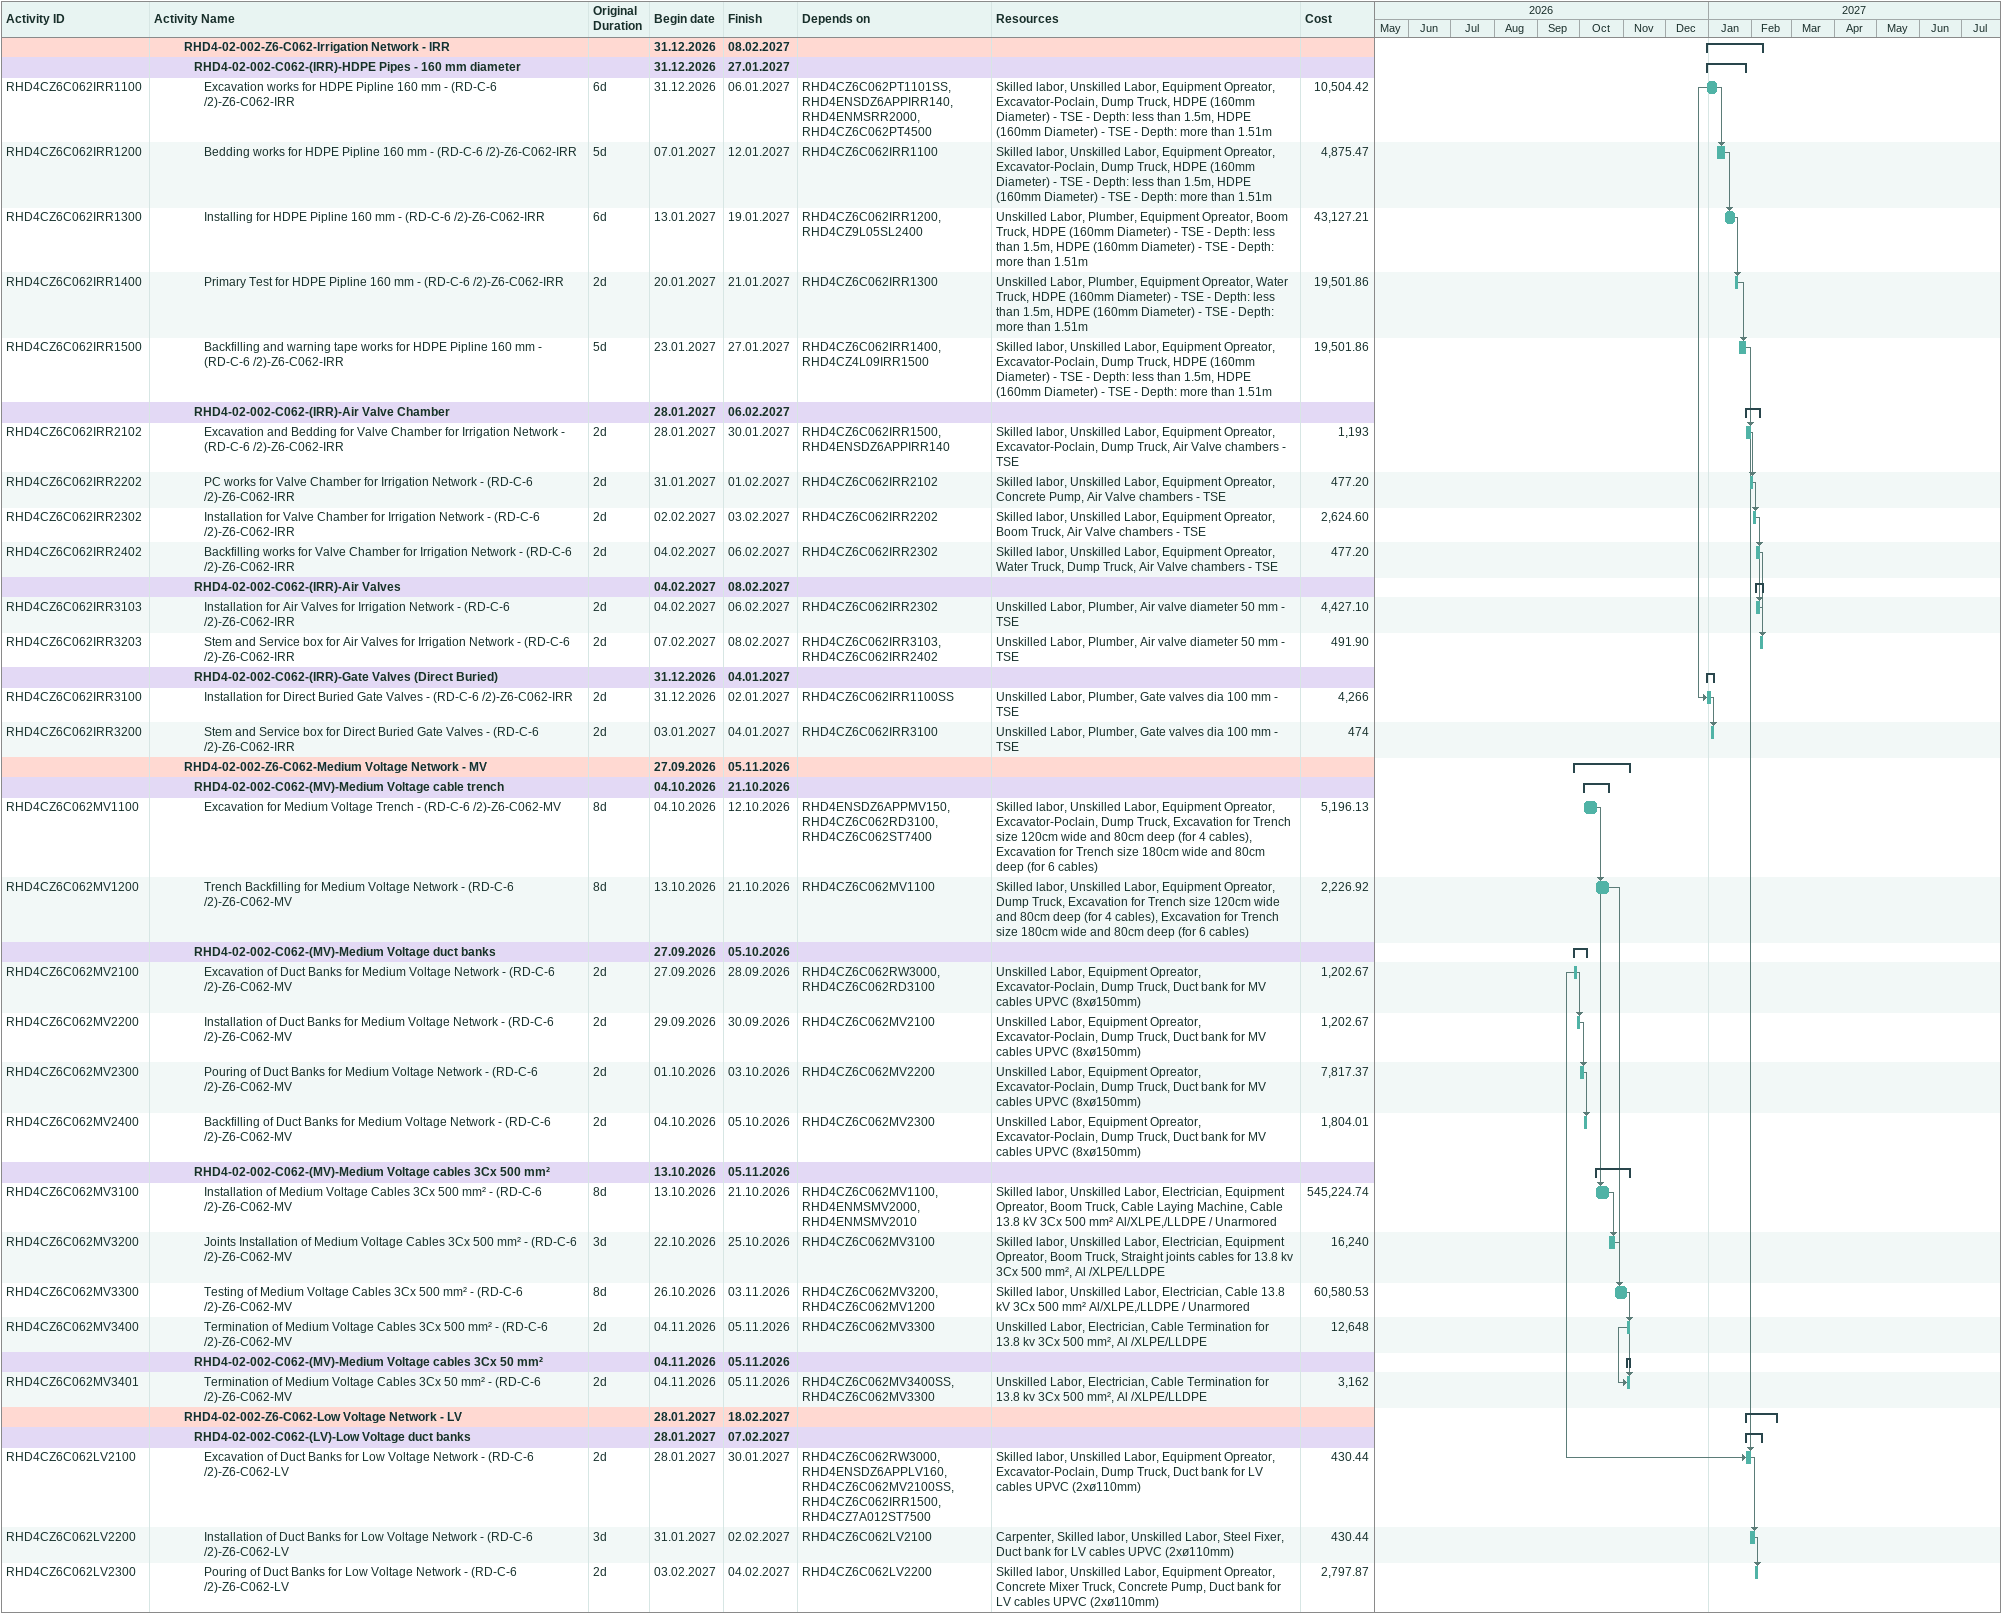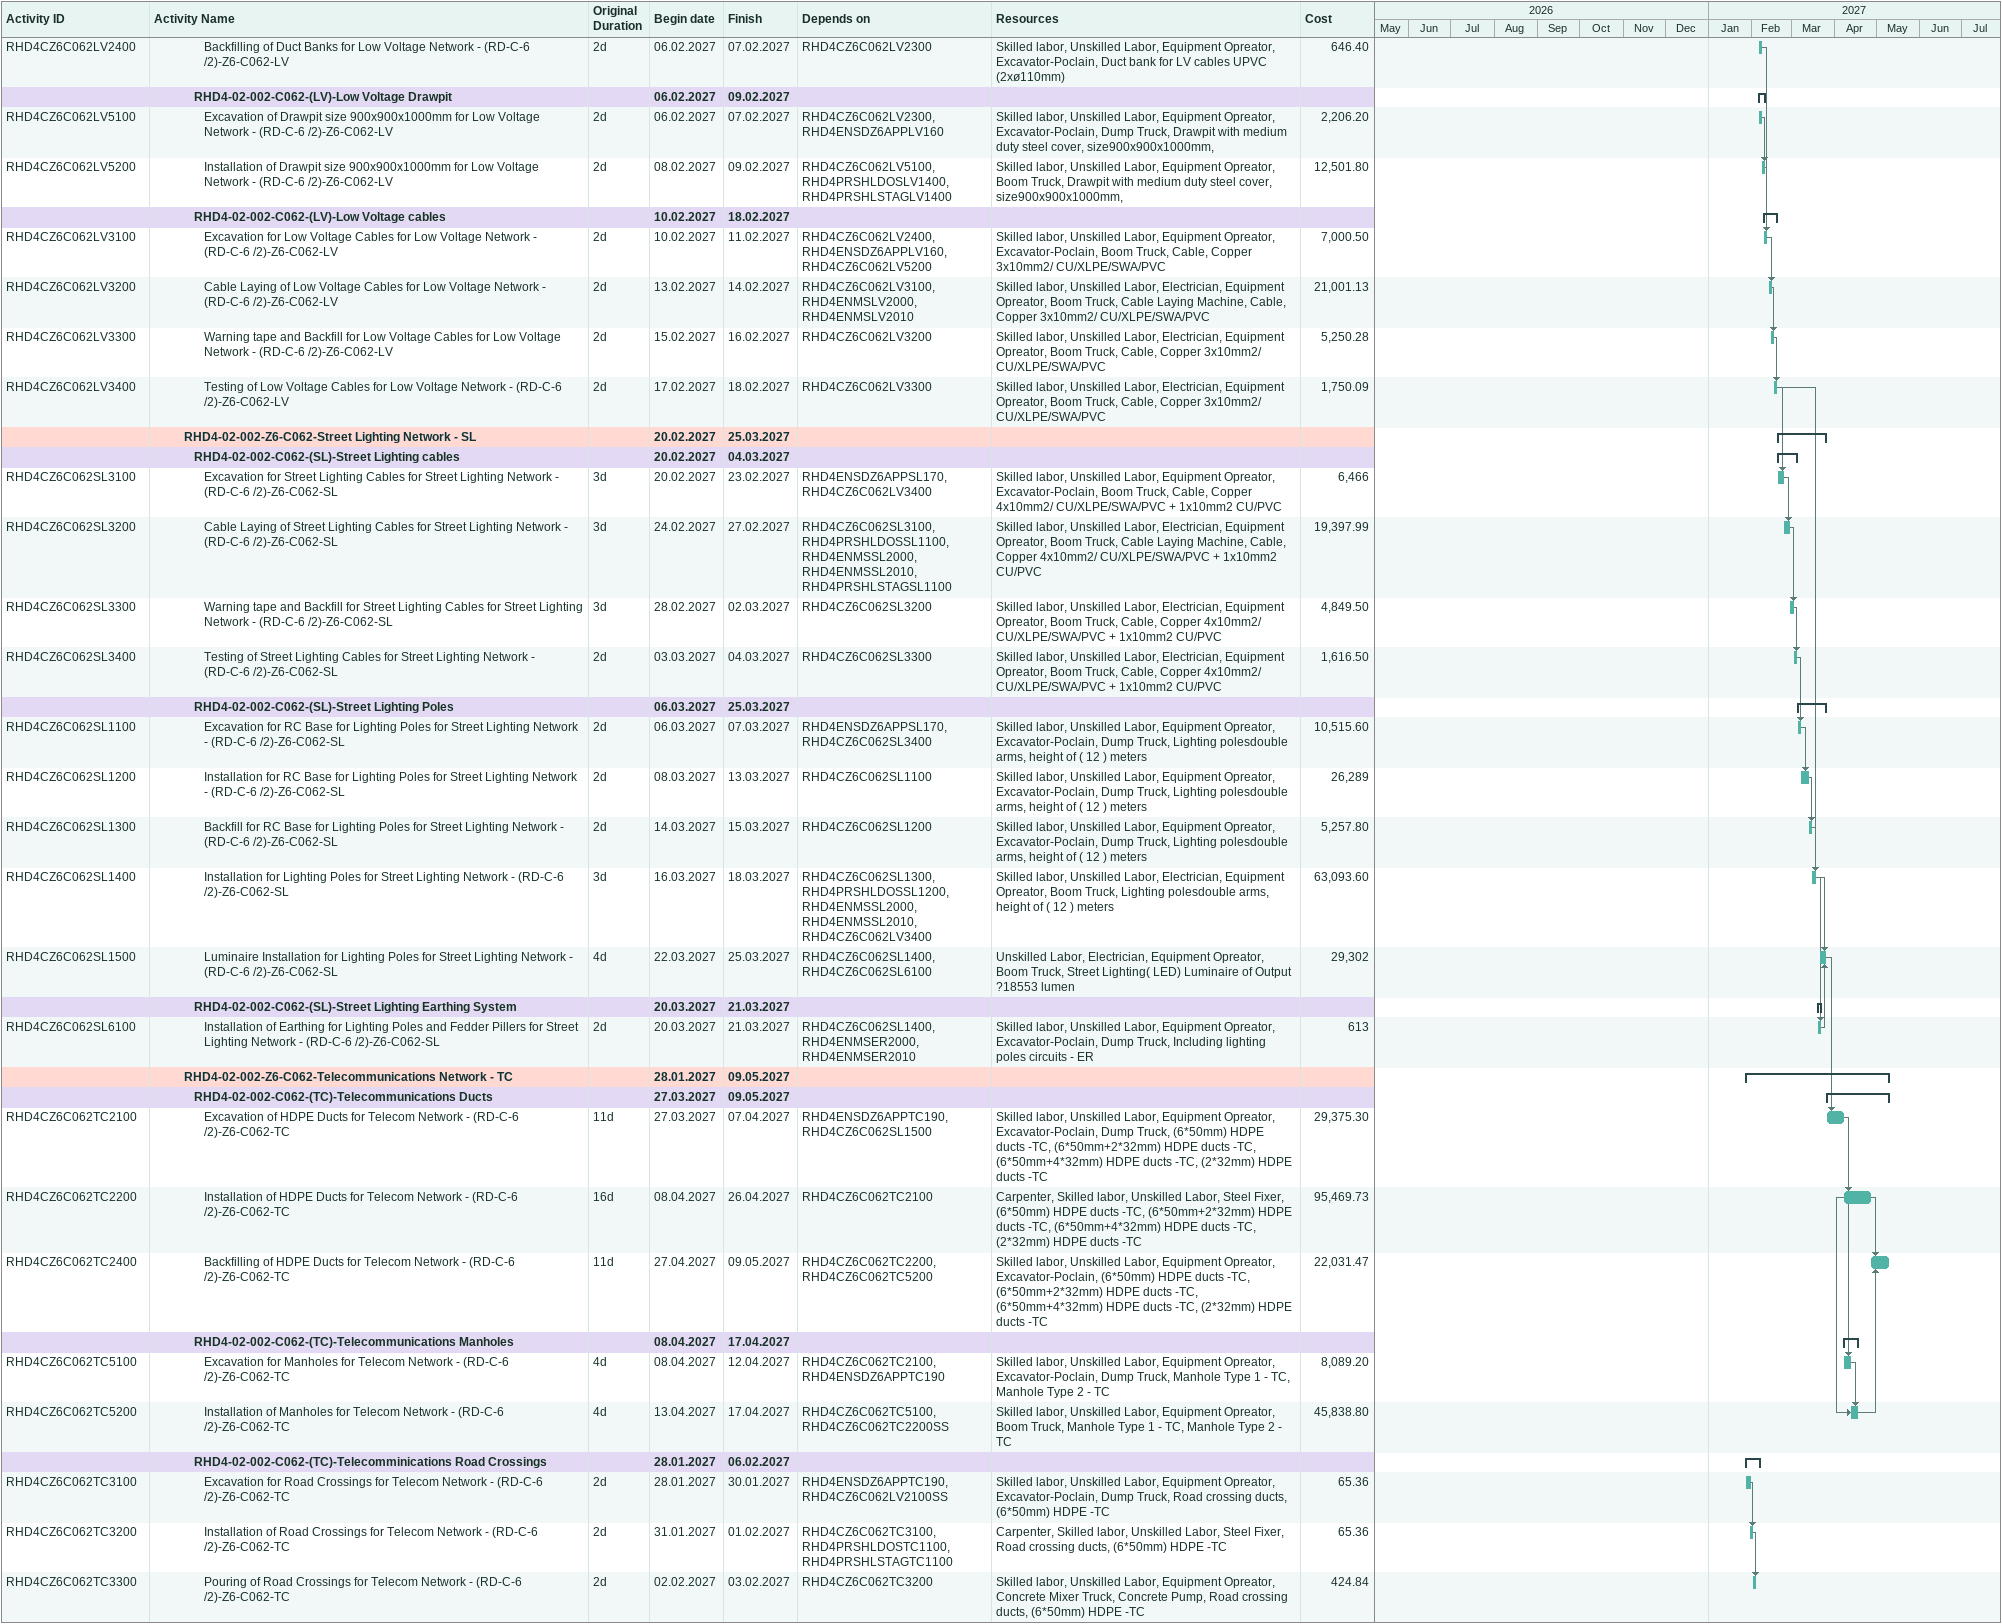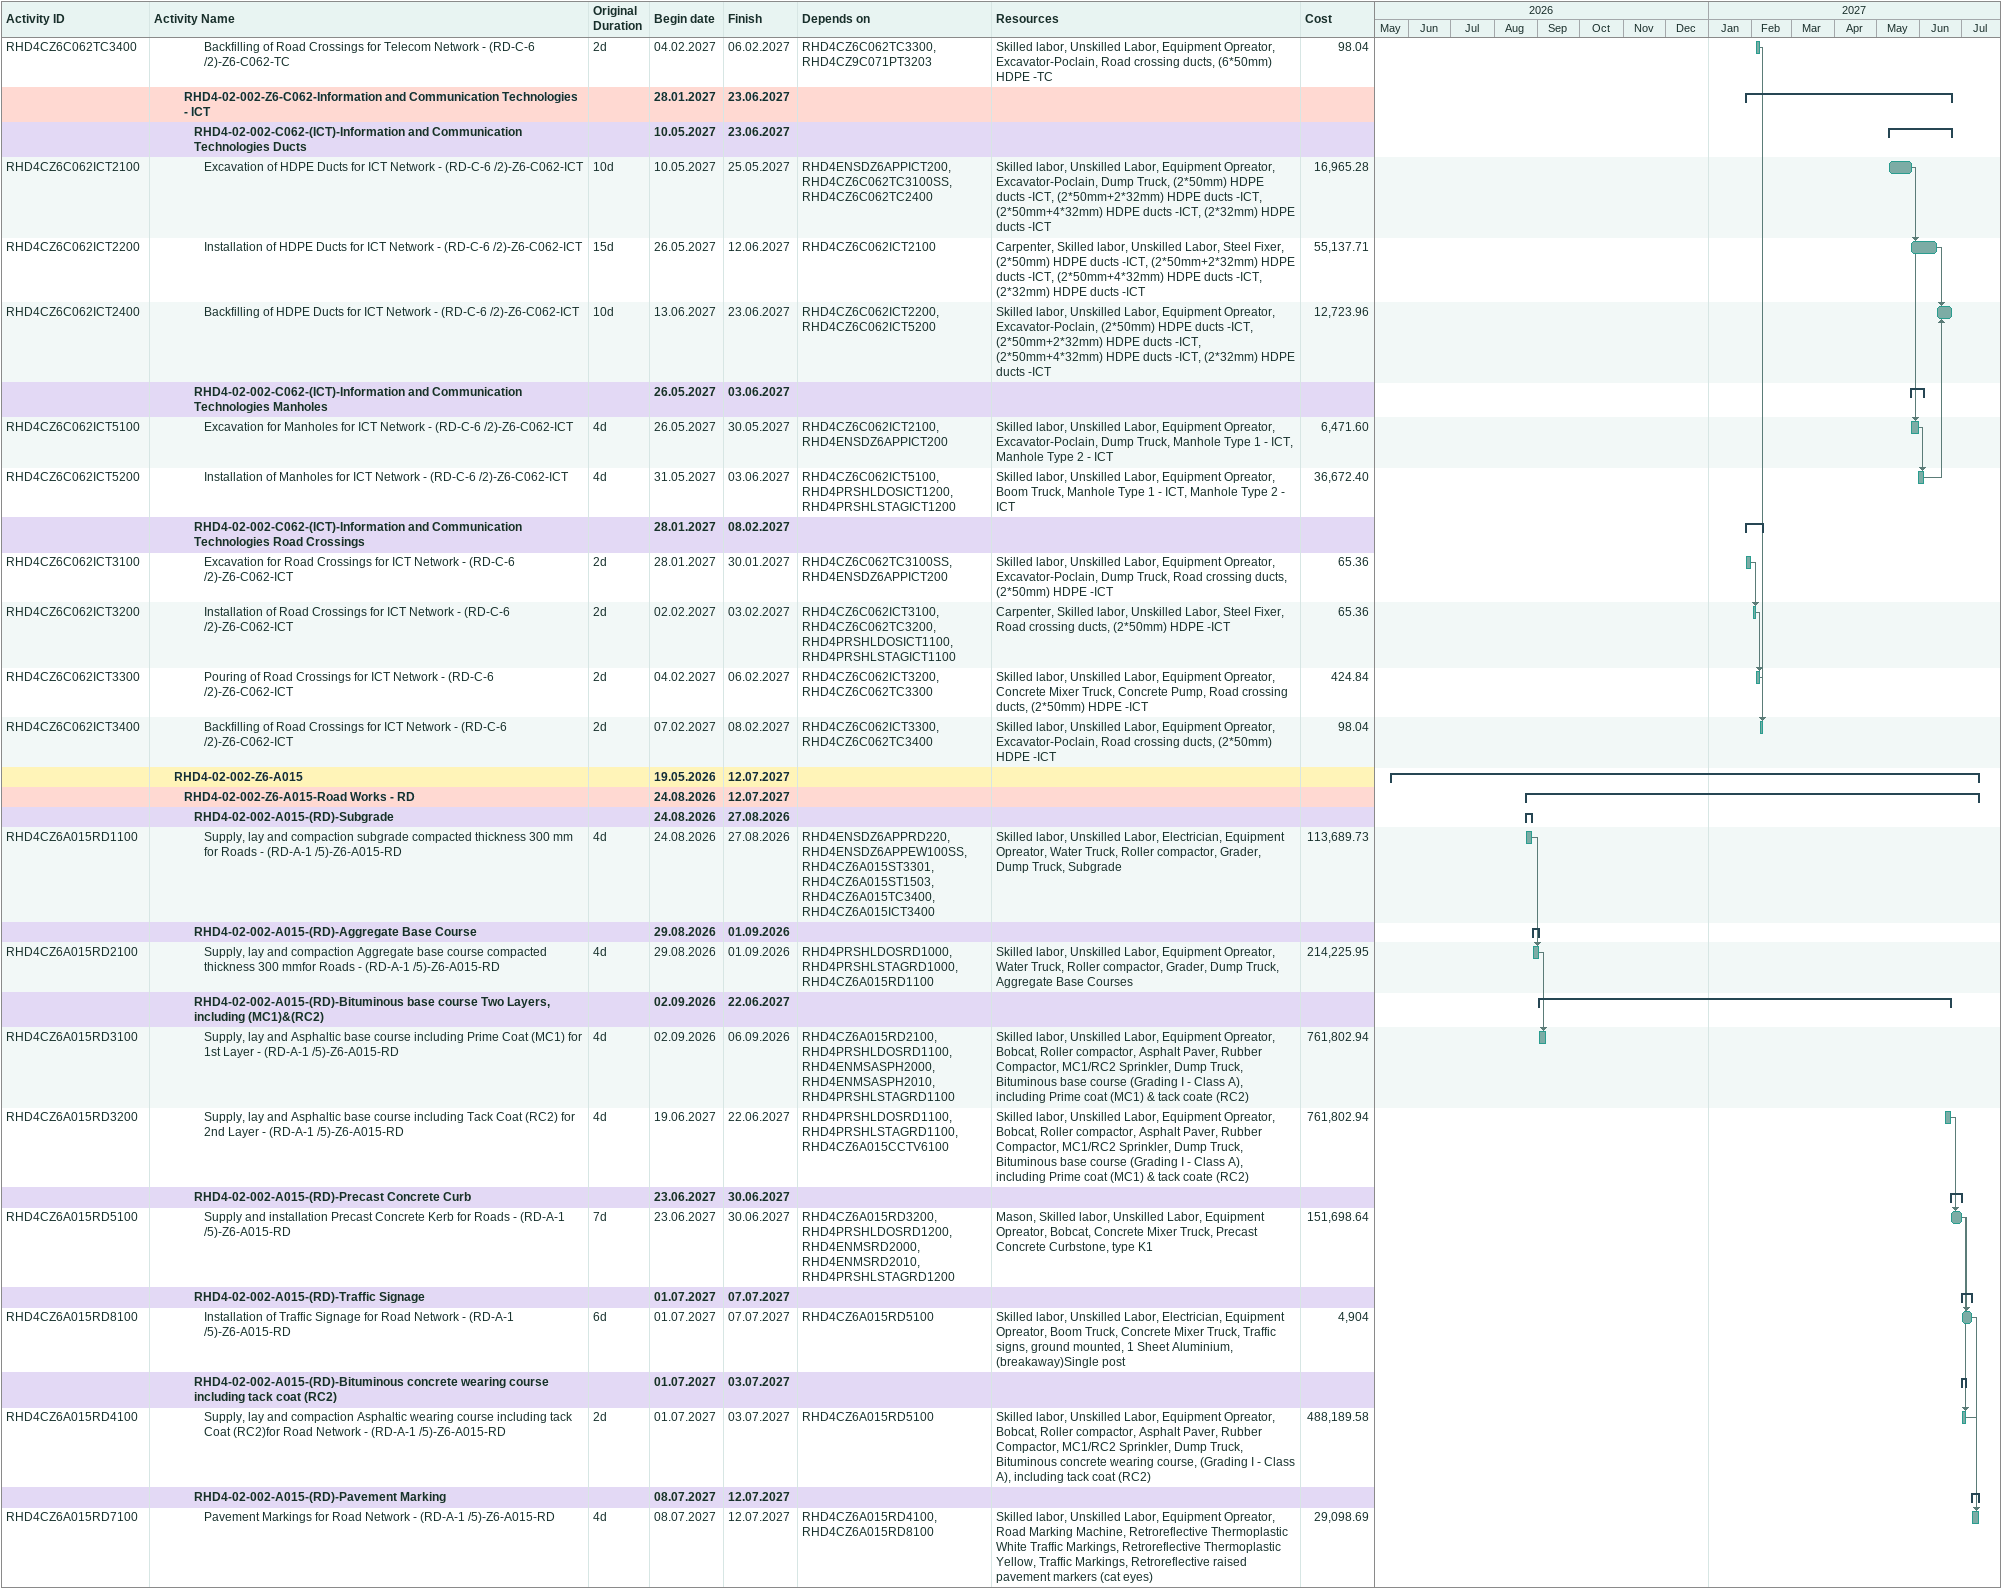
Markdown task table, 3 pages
| ID | Level | Task | Original duration | Start | Finish | Predecessors | Resources | Cost |
|---|---|---|---|---|---|---|---|---|
|  | 4 | **RHD4-02-002-Z6-C062-Irrigation Network - IRR** |  | 2026-12-31 | 2027-02-08 |  |  |  |
|  | 5 | **RHD4-02-002-C062-(IRR)-HDPE Pipes - 160 mm diameter** |  | 2026-12-31 | 2027-01-27 |  |  |  |
| RHD4CZ6C062IRR1100 | 6 | Excavation works for HDPE Pipline 160 mm - (RD-C-6 /2)-Z6-C062-IRR | 6d | 2026-12-31 | 2027-01-06 | RHD4CZ6C062PT1101SS, RHD4ENSDZ6APPIRR140, RHD4ENMSRR2000, RHD4CZ6C062PT4500 | Skilled labor, Unskilled Labor, Equipment Opreator, Excavator-Poclain, Dump Truck, HDPE (160mm Diameter) - TSE - Depth: less than 1.5m, HDPE (160mm Diameter) - TSE - Depth: more than 1.51m | 10504.42 |
| RHD4CZ6C062IRR1200 | 6 | Bedding works for HDPE Pipline 160 mm - (RD-C-6 /2)-Z6-C062-IRR | 5d | 2027-01-07 | 2027-01-12 | RHD4CZ6C062IRR1100 | Skilled labor, Unskilled Labor, Equipment Opreator, Excavator-Poclain, Dump Truck, HDPE (160mm Diameter) - TSE - Depth: less than 1.5m, HDPE (160mm Diameter) - TSE - Depth: more than 1.51m | 4875.47 |
| RHD4CZ6C062IRR1300 | 6 | Installing for HDPE Pipline 160 mm - (RD-C-6 /2)-Z6-C062-IRR | 6d | 2027-01-13 | 2027-01-19 | RHD4CZ6C062IRR1200, RHD4CZ9L05SL2400 | Unskilled Labor, Plumber, Equipment Opreator, Boom Truck, HDPE (160mm Diameter) - TSE - Depth: less than 1.5m, HDPE (160mm Diameter) - TSE - Depth: more than 1.51m | 43127.21 |
| RHD4CZ6C062IRR1400 | 6 | Primary Test for HDPE Pipline 160 mm - (RD-C-6 /2)-Z6-C062-IRR | 2d | 2027-01-20 | 2027-01-21 | RHD4CZ6C062IRR1300 | Unskilled Labor, Plumber, Equipment Opreator, Water Truck, HDPE (160mm Diameter) - TSE - Depth: less than 1.5m, HDPE (160mm Diameter) - TSE - Depth: more than 1.51m | 19501.86 |
| RHD4CZ6C062IRR1500 | 6 | Backfilling and warning tape works for HDPE Pipline 160 mm - (RD-C-6 /2)-Z6-C062-IRR | 5d | 2027-01-23 | 2027-01-27 | RHD4CZ6C062IRR1400, RHD4CZ4L09IRR1500 | Skilled labor, Unskilled Labor, Equipment Opreator, Excavator-Poclain, Dump Truck, HDPE (160mm Diameter) - TSE - Depth: less than 1.5m, HDPE (160mm Diameter) - TSE - Depth: more than 1.51m | 19501.86 |
|  | 5 | **RHD4-02-002-C062-(IRR)-Air Valve Chamber** |  | 2027-01-28 | 2027-02-06 |  |  |  |
| RHD4CZ6C062IRR2102 | 6 | Excavation and Bedding for Valve Chamber for Irrigation Network - (RD-C-6 /2)-Z6-C062-IRR | 2d | 2027-01-28 | 2027-01-30 | RHD4CZ6C062IRR1500, RHD4ENSDZ6APPIRR140 | Skilled labor, Unskilled Labor, Equipment Opreator, Excavator-Poclain, Dump Truck, Air Valve chambers - TSE | 1193 |
| RHD4CZ6C062IRR2202 | 6 | PC works for Valve Chamber for Irrigation Network - (RD-C-6 /2)-Z6-C062-IRR | 2d | 2027-01-31 | 2027-02-01 | RHD4CZ6C062IRR2102 | Skilled labor, Unskilled Labor, Equipment Opreator, Concrete Pump, Air Valve chambers - TSE | 477.20 |
| RHD4CZ6C062IRR2302 | 6 | Installation for Valve Chamber for Irrigation Network - (RD-C-6 /2)-Z6-C062-IRR | 2d | 2027-02-02 | 2027-02-03 | RHD4CZ6C062IRR2202 | Skilled labor, Unskilled Labor, Equipment Opreator, Boom Truck, Air Valve chambers - TSE | 2624.60 |
| RHD4CZ6C062IRR2402 | 6 | Backfilling works for Valve Chamber for Irrigation Network - (RD-C-6 /2)-Z6-C062-IRR | 2d | 2027-02-04 | 2027-02-06 | RHD4CZ6C062IRR2302 | Skilled labor, Unskilled Labor, Equipment Opreator, Water Truck, Dump Truck, Air Valve chambers - TSE | 477.20 |
|  | 5 | **RHD4-02-002-C062-(IRR)-Air Valves** |  | 2027-02-04 | 2027-02-08 |  |  |  |
| RHD4CZ6C062IRR3103 | 6 | Installation for Air Valves for Irrigation Network - (RD-C-6 /2)-Z6-C062-IRR | 2d | 2027-02-04 | 2027-02-06 | RHD4CZ6C062IRR2302 | Unskilled Labor, Plumber, Air valve diameter 50 mm - TSE | 4427.10 |
| RHD4CZ6C062IRR3203 | 6 | Stem and Service box for Air Valves for Irrigation Network - (RD-C-6 /2)-Z6-C062-IRR | 2d | 2027-02-07 | 2027-02-08 | RHD4CZ6C062IRR3103, RHD4CZ6C062IRR2402 | Unskilled Labor, Plumber, Air valve diameter 50 mm - TSE | 491.90 |
|  | 5 | **RHD4-02-002-C062-(IRR)-Gate Valves (Direct Buried)** |  | 2026-12-31 | 2027-01-04 |  |  |  |
| RHD4CZ6C062IRR3100 | 6 | Installation for Direct Buried Gate Valves - (RD-C-6 /2)-Z6-C062-IRR | 2d | 2026-12-31 | 2027-01-02 | RHD4CZ6C062IRR1100SS | Unskilled Labor, Plumber, Gate valves dia 100 mm - TSE | 4266 |
| RHD4CZ6C062IRR3200 | 6 | Stem and Service box for Direct Buried Gate Valves - (RD-C-6 /2)-Z6-C062-IRR | 2d | 2027-01-03 | 2027-01-04 | RHD4CZ6C062IRR3100 | Unskilled Labor, Plumber, Gate valves dia 100 mm - TSE | 474 |
|  | 4 | **RHD4-02-002-Z6-C062-Medium Voltage Network - MV** |  | 2026-09-27 | 2026-11-05 |  |  |  |
|  | 5 | **RHD4-02-002-C062-(MV)-Medium Voltage cable trench** |  | 2026-10-04 | 2026-10-21 |  |  |  |
| RHD4CZ6C062MV1100 | 6 | Excavation for Medium Voltage Trench - (RD-C-6 /2)-Z6-C062-MV | 8d | 2026-10-04 | 2026-10-12 | RHD4ENSDZ6APPMV150, RHD4CZ6C062RD3100, RHD4CZ6C062ST7400 | Skilled labor, Unskilled Labor, Equipment Opreator, Excavator-Poclain, Dump Truck, Excavation for Trench size 120cm wide and 80cm deep (for 4 cables), Excavation for Trench size 180cm wide and 80cm deep (for 6 cables) | 5196.13 |
| RHD4CZ6C062MV1200 | 6 | Trench Backfilling for Medium Voltage Network - (RD-C-6 /2)-Z6-C062-MV | 8d | 2026-10-13 | 2026-10-21 | RHD4CZ6C062MV1100 | Skilled labor, Unskilled Labor, Equipment Opreator, Dump Truck, Excavation for Trench size 120cm wide and 80cm deep (for 4 cables), Excavation for Trench size 180cm wide and 80cm deep (for 6 cables) | 2226.92 |
|  | 5 | **RHD4-02-002-C062-(MV)-Medium Voltage duct banks** |  | 2026-09-27 | 2026-10-05 |  |  |  |
| RHD4CZ6C062MV2100 | 6 | Excavation of Duct Banks for Medium Voltage Network - (RD-C-6 /2)-Z6-C062-MV | 2d | 2026-09-27 | 2026-09-28 | RHD4CZ6C062RW3000, RHD4CZ6C062RD3100 | Unskilled Labor, Equipment Opreator, Excavator-Poclain, Dump Truck, Duct bank for MV cables UPVC (8xø150mm) | 1202.67 |
| RHD4CZ6C062MV2200 | 6 | Installation of Duct Banks for Medium Voltage Network - (RD-C-6 /2)-Z6-C062-MV | 2d | 2026-09-29 | 2026-09-30 | RHD4CZ6C062MV2100 | Unskilled Labor, Equipment Opreator, Excavator-Poclain, Dump Truck, Duct bank for MV cables UPVC (8xø150mm) | 1202.67 |
| RHD4CZ6C062MV2300 | 6 | Pouring of Duct Banks for Medium Voltage Network - (RD-C-6 /2)-Z6-C062-MV | 2d | 2026-10-01 | 2026-10-03 | RHD4CZ6C062MV2200 | Unskilled Labor, Equipment Opreator, Excavator-Poclain, Dump Truck, Duct bank for MV cables UPVC (8xø150mm) | 7817.37 |
| RHD4CZ6C062MV2400 | 6 | Backfilling of Duct Banks for Medium Voltage Network - (RD-C-6 /2)-Z6-C062-MV | 2d | 2026-10-04 | 2026-10-05 | RHD4CZ6C062MV2300 | Unskilled Labor, Equipment Opreator, Excavator-Poclain, Dump Truck, Duct bank for MV cables UPVC (8xø150mm) | 1804.01 |
|  | 5 | **RHD4-02-002-C062-(MV)-Medium Voltage cables 3Cx 500 mm²** |  | 2026-10-13 | 2026-11-05 |  |  |  |
| RHD4CZ6C062MV3100 | 6 | Installation of Medium Voltage Cables 3Cx 500 mm² - (RD-C-6 /2)-Z6-C062-MV | 8d | 2026-10-13 | 2026-10-21 | RHD4CZ6C062MV1100, RHD4ENMSMV2000, RHD4ENMSMV2010 | Skilled labor, Unskilled Labor, Electrician, Equipment Opreator, Boom Truck, Cable Laying Machine, Cable 13.8 kV 3Cx 500 mm² Al/XLPE,/LLDPE / Unarmored | 545224.74 |
| RHD4CZ6C062MV3200 | 6 | Joints Installation of Medium Voltage Cables 3Cx 500 mm² - (RD-C-6 /2)-Z6-C062-MV | 3d | 2026-10-22 | 2026-10-25 | RHD4CZ6C062MV3100 | Skilled labor, Unskilled Labor, Electrician, Equipment Opreator, Boom Truck, Straight joints cables for 13.8 kv 3Cx 500 mm², Al /XLPE/LLDPE | 16240 |
| RHD4CZ6C062MV3300 | 6 | Testing of Medium Voltage Cables 3Cx 500 mm² - (RD-C-6 /2)-Z6-C062-MV | 8d | 2026-10-26 | 2026-11-03 | RHD4CZ6C062MV3200, RHD4CZ6C062MV1200 | Skilled labor, Unskilled Labor, Electrician, Cable 13.8 kV 3Cx 500 mm² Al/XLPE,/LLDPE / Unarmored | 60580.53 |
| RHD4CZ6C062MV3400 | 6 | Termination of Medium Voltage Cables 3Cx 500 mm² - (RD-C-6 /2)-Z6-C062-MV | 2d | 2026-11-04 | 2026-11-05 | RHD4CZ6C062MV3300 | Unskilled Labor, Electrician, Cable Termination for 13.8 kv 3Cx 500 mm², Al /XLPE/LLDPE | 12648 |
|  | 5 | **RHD4-02-002-C062-(MV)-Medium Voltage cables 3Cx 50 mm²** |  | 2026-11-04 | 2026-11-05 |  |  |  |
| RHD4CZ6C062MV3401 | 6 | Termination of Medium Voltage Cables 3Cx 50 mm² - (RD-C-6 /2)-Z6-C062-MV | 2d | 2026-11-04 | 2026-11-05 | RHD4CZ6C062MV3400SS, RHD4CZ6C062MV3300 | Unskilled Labor, Electrician, Cable Termination for 13.8 kv 3Cx 500 mm², Al /XLPE/LLDPE | 3162 |
|  | 4 | **RHD4-02-002-Z6-C062-Low Voltage Network - LV** |  | 2027-01-28 | 2027-02-18 |  |  |  |
|  | 5 | **RHD4-02-002-C062-(LV)-Low Voltage duct banks** |  | 2027-01-28 | 2027-02-07 |  |  |  |
| RHD4CZ6C062LV2100 | 6 | Excavation of Duct Banks for Low Voltage Network - (RD-C-6 /2)-Z6-C062-LV | 2d | 2027-01-28 | 2027-01-30 | RHD4CZ6C062RW3000, RHD4ENSDZ6APPLV160, RHD4CZ6C062MV2100SS, RHD4CZ6C062IRR1500, RHD4CZ7A012ST7500 | Skilled labor, Unskilled Labor, Equipment Opreator, Excavator-Poclain, Dump Truck, Duct bank for LV cables UPVC (2xø110mm) | 430.44 |
| RHD4CZ6C062LV2200 | 6 | Installation of Duct Banks for Low Voltage Network - (RD-C-6 /2)-Z6-C062-LV | 3d | 2027-01-31 | 2027-02-02 | RHD4CZ6C062LV2100 | Carpenter, Skilled labor, Unskilled Labor, Steel Fixer, Duct bank for LV cables UPVC (2xø110mm) | 430.44 |
| RHD4CZ6C062LV2300 | 6 | Pouring of Duct Banks for Low Voltage Network - (RD-C-6 /2)-Z6-C062-LV | 2d | 2027-02-03 | 2027-02-04 | RHD4CZ6C062LV2200 | Skilled labor, Unskilled Labor, Equipment Opreator, Concrete Mixer Truck, Concrete Pump, Duct bank for LV cables UPVC (2xø110mm) | 2797.87 |
| RHD4CZ6C062LV2400 | 6 | Backfilling of Duct Banks for Low Voltage Network - (RD-C-6 /2)-Z6-C062-LV | 2d | 2027-02-06 | 2027-02-07 | RHD4CZ6C062LV2300 | Skilled labor, Unskilled Labor, Equipment Opreator, Excavator-Poclain, Duct bank for LV cables UPVC (2xø110mm) | 646.40 |
|  | 5 | **RHD4-02-002-C062-(LV)-Low Voltage Drawpit** |  | 2027-02-06 | 2027-02-09 |  |  |  |
| RHD4CZ6C062LV5100 | 6 | Excavation of Drawpit size 900x900x1000mm for Low Voltage Network - (RD-C-6 /2)-Z6-C062-LV | 2d | 2027-02-06 | 2027-02-07 | RHD4CZ6C062LV2300, RHD4ENSDZ6APPLV160 | Skilled labor, Unskilled Labor, Equipment Opreator, Excavator-Poclain, Dump Truck, Drawpit with medium duty steel cover, size900x900x1000mm, | 2206.20 |
| RHD4CZ6C062LV5200 | 6 | Installation of Drawpit size 900x900x1000mm for Low Voltage Network - (RD-C-6 /2)-Z6-C062-LV | 2d | 2027-02-08 | 2027-02-09 | RHD4CZ6C062LV5100, RHD4PRSHLDOSLV1400, RHD4PRSHLSTAGLV1400 | Skilled labor, Unskilled Labor, Equipment Opreator, Boom Truck, Drawpit with medium duty steel cover, size900x900x1000mm, | 12501.80 |
|  | 5 | **RHD4-02-002-C062-(LV)-Low Voltage cables** |  | 2027-02-10 | 2027-02-18 |  |  |  |
| RHD4CZ6C062LV3100 | 6 | Excavation for Low Voltage Cables for Low Voltage Network - (RD-C-6 /2)-Z6-C062-LV | 2d | 2027-02-10 | 2027-02-11 | RHD4CZ6C062LV2400, RHD4ENSDZ6APPLV160, RHD4CZ6C062LV5200 | Skilled labor, Unskilled Labor, Equipment Opreator, Excavator-Poclain, Boom Truck, Cable, Copper 3x10mm2/ CU/XLPE/SWA/PVC | 7000.50 |
| RHD4CZ6C062LV3200 | 6 | Cable Laying of Low Voltage Cables for Low Voltage Network - (RD-C-6 /2)-Z6-C062-LV | 2d | 2027-02-13 | 2027-02-14 | RHD4CZ6C062LV3100, RHD4ENMSLV2000, RHD4ENMSLV2010 | Skilled labor, Unskilled Labor, Electrician, Equipment Opreator, Boom Truck, Cable Laying Machine, Cable, Copper 3x10mm2/ CU/XLPE/SWA/PVC | 21001.13 |
| RHD4CZ6C062LV3300 | 6 | Warning tape and Backfill for Low Voltage Cables for Low Voltage Network - (RD-C-6 /2)-Z6-C062-LV | 2d | 2027-02-15 | 2027-02-16 | RHD4CZ6C062LV3200 | Skilled labor, Unskilled Labor, Electrician, Equipment Opreator, Boom Truck, Cable, Copper 3x10mm2/ CU/XLPE/SWA/PVC | 5250.28 |
| RHD4CZ6C062LV3400 | 6 | Testing of Low Voltage Cables for Low Voltage Network - (RD-C-6 /2)-Z6-C062-LV | 2d | 2027-02-17 | 2027-02-18 | RHD4CZ6C062LV3300 | Skilled labor, Unskilled Labor, Electrician, Equipment Opreator, Boom Truck, Cable, Copper 3x10mm2/ CU/XLPE/SWA/PVC | 1750.09 |
|  | 4 | **RHD4-02-002-Z6-C062-Street Lighting Network - SL** |  | 2027-02-20 | 2027-03-25 |  |  |  |
|  | 5 | **RHD4-02-002-C062-(SL)-Street Lighting cables** |  | 2027-02-20 | 2027-03-04 |  |  |  |
| RHD4CZ6C062SL3100 | 6 | Excavation for Street Lighting Cables for Street Lighting Network - (RD-C-6 /2)-Z6-C062-SL | 3d | 2027-02-20 | 2027-02-23 | RHD4ENSDZ6APPSL170, RHD4CZ6C062LV3400 | Skilled labor, Unskilled Labor, Equipment Opreator, Excavator-Poclain, Boom Truck, Cable, Copper 4x10mm2/ CU/XLPE/SWA/PVC + 1x10mm2 CU/PVC | 6466 |
| RHD4CZ6C062SL3200 | 6 | Cable Laying of Street Lighting Cables for Street Lighting Network - (RD-C-6 /2)-Z6-C062-SL | 3d | 2027-02-24 | 2027-02-27 | RHD4CZ6C062SL3100, RHD4PRSHLDOSSL1100, RHD4ENMSSL2000, RHD4ENMSSL2010, RHD4PRSHLSTAGSL1100 | Skilled labor, Unskilled Labor, Electrician, Equipment Opreator, Boom Truck, Cable Laying Machine, Cable, Copper 4x10mm2/ CU/XLPE/SWA/PVC + 1x10mm2 CU/PVC | 19397.99 |
| RHD4CZ6C062SL3300 | 6 | Warning tape and Backfill for Street Lighting Cables for Street Lighting Network - (RD-C-6 /2)-Z6-C062-SL | 3d | 2027-02-28 | 2027-03-02 | RHD4CZ6C062SL3200 | Skilled labor, Unskilled Labor, Electrician, Equipment Opreator, Boom Truck, Cable, Copper 4x10mm2/ CU/XLPE/SWA/PVC + 1x10mm2 CU/PVC | 4849.50 |
| RHD4CZ6C062SL3400 | 6 | Testing of Street Lighting Cables for Street Lighting Network - (RD-C-6 /2)-Z6-C062-SL | 2d | 2027-03-03 | 2027-03-04 | RHD4CZ6C062SL3300 | Skilled labor, Unskilled Labor, Electrician, Equipment Opreator, Boom Truck, Cable, Copper 4x10mm2/ CU/XLPE/SWA/PVC + 1x10mm2 CU/PVC | 1616.50 |
|  | 5 | **RHD4-02-002-C062-(SL)-Street Lighting Poles** |  | 2027-03-06 | 2027-03-25 |  |  |  |
| RHD4CZ6C062SL1100 | 6 | Excavation for RC Base for Lighting Poles for Street Lighting Network - (RD-C-6 /2)-Z6-C062-SL | 2d | 2027-03-06 | 2027-03-07 | RHD4ENSDZ6APPSL170, RHD4CZ6C062SL3400 | Skilled labor, Unskilled Labor, Equipment Opreator, Excavator-Poclain, Dump Truck, Lighting polesdouble arms, height of ( 12 ) meters | 10515.60 |
| RHD4CZ6C062SL1200 | 6 | Installation for RC Base for Lighting Poles for Street Lighting Network - (RD-C-6 /2)-Z6-C062-SL | 2d | 2027-03-08 | 2027-03-13 | RHD4CZ6C062SL1100 | Skilled labor, Unskilled Labor, Equipment Opreator, Excavator-Poclain, Dump Truck, Lighting polesdouble arms, height of ( 12 ) meters | 26289 |
| RHD4CZ6C062SL1300 | 6 | Backfill for RC Base for Lighting Poles for Street Lighting Network - (RD-C-6 /2)-Z6-C062-SL | 2d | 2027-03-14 | 2027-03-15 | RHD4CZ6C062SL1200 | Skilled labor, Unskilled Labor, Equipment Opreator, Excavator-Poclain, Dump Truck, Lighting polesdouble arms, height of ( 12 ) meters | 5257.80 |
| RHD4CZ6C062SL1400 | 6 | Installation for Lighting Poles for Street Lighting Network - (RD-C-6 /2)-Z6-C062-SL | 3d | 2027-03-16 | 2027-03-18 | RHD4CZ6C062SL1300, RHD4PRSHLDOSSL1200, RHD4ENMSSL2000, RHD4ENMSSL2010, RHD4CZ6C062LV3400 | Skilled labor, Unskilled Labor, Electrician, Equipment Opreator, Boom Truck, Lighting polesdouble arms, height of ( 12 ) meters | 63093.60 |
| RHD4CZ6C062SL1500 | 6 | Luminaire Installation for Lighting Poles for Street Lighting Network - (RD-C-6 /2)-Z6-C062-SL | 4d | 2027-03-22 | 2027-03-25 | RHD4CZ6C062SL1400, RHD4CZ6C062SL6100 | Unskilled Labor, Electrician, Equipment Opreator, Boom Truck, Street Lighting( LED) Luminaire of Output ?18553 lumen | 29302 |
|  | 5 | **RHD4-02-002-C062-(SL)-Street Lighting Earthing System** |  | 2027-03-20 | 2027-03-21 |  |  |  |
| RHD4CZ6C062SL6100 | 6 | Installation of Earthing for Lighting Poles and Fedder Pillers for Street Lighting Network - (RD-C-6 /2)-Z6-C062-SL | 2d | 2027-03-20 | 2027-03-21 | RHD4CZ6C062SL1400, RHD4ENMSER2000, RHD4ENMSER2010 | Skilled labor, Unskilled Labor, Equipment Opreator, Excavator-Poclain, Dump Truck, Including lighting poles circuits - ER | 613 |
|  | 4 | **RHD4-02-002-Z6-C062-Telecommunications Network - TC** |  | 2027-01-28 | 2027-05-09 |  |  |  |
|  | 5 | **RHD4-02-002-C062-(TC)-Telecommunications Ducts** |  | 2027-03-27 | 2027-05-09 |  |  |  |
| RHD4CZ6C062TC2100 | 6 | Excavation of HDPE Ducts for Telecom Network - (RD-C-6 /2)-Z6-C062-TC | 11d | 2027-03-27 | 2027-04-07 | RHD4ENSDZ6APPTC190, RHD4CZ6C062SL1500 | Skilled labor, Unskilled Labor, Equipment Opreator, Excavator-Poclain, Dump Truck, (6*50mm) HDPE ducts -TC, (6*50mm+2*32mm) HDPE ducts -TC, (6*50mm+4*32mm) HDPE ducts -TC, (2*32mm) HDPE ducts -TC | 29375.30 |
| RHD4CZ6C062TC2200 | 6 | Installation of HDPE Ducts for Telecom Network - (RD-C-6 /2)-Z6-C062-TC | 16d | 2027-04-08 | 2027-04-26 | RHD4CZ6C062TC2100 | Carpenter, Skilled labor, Unskilled Labor, Steel Fixer, (6*50mm) HDPE ducts -TC, (6*50mm+2*32mm) HDPE ducts -TC, (6*50mm+4*32mm) HDPE ducts -TC, (2*32mm) HDPE ducts -TC | 95469.73 |
| RHD4CZ6C062TC2400 | 6 | Backfilling of HDPE Ducts for Telecom Network - (RD-C-6 /2)-Z6-C062-TC | 11d | 2027-04-27 | 2027-05-09 | RHD4CZ6C062TC2200, RHD4CZ6C062TC5200 | Skilled labor, Unskilled Labor, Equipment Opreator, Excavator-Poclain, (6*50mm) HDPE ducts -TC, (6*50mm+2*32mm) HDPE ducts -TC, (6*50mm+4*32mm) HDPE ducts -TC, (2*32mm) HDPE ducts -TC | 22031.47 |
|  | 5 | **RHD4-02-002-C062-(TC)-Telecommunications Manholes** |  | 2027-04-08 | 2027-04-17 |  |  |  |
| RHD4CZ6C062TC5100 | 6 | Excavation for Manholes for Telecom Network - (RD-C-6 /2)-Z6-C062-TC | 4d | 2027-04-08 | 2027-04-12 | RHD4CZ6C062TC2100, RHD4ENSDZ6APPTC190 | Skilled labor, Unskilled Labor, Equipment Opreator, Excavator-Poclain, Dump Truck, Manhole Type 1 - TC, Manhole Type 2 - TC | 8089.20 |
| RHD4CZ6C062TC5200 | 6 | Installation of Manholes for Telecom Network - (RD-C-6 /2)-Z6-C062-TC | 4d | 2027-04-13 | 2027-04-17 | RHD4CZ6C062TC5100, RHD4CZ6C062TC2200SS | Skilled labor, Unskilled Labor, Equipment Opreator, Boom Truck, Manhole Type 1 - TC, Manhole Type 2 - TC | 45838.80 |
|  | 5 | **RHD4-02-002-C062-(TC)-Telecomminications Road Crossings** |  | 2027-01-28 | 2027-02-06 |  |  |  |
| RHD4CZ6C062TC3100 | 6 | Excavation for Road Crossings for Telecom Network - (RD-C-6 /2)-Z6-C062-TC | 2d | 2027-01-28 | 2027-01-30 | RHD4ENSDZ6APPTC190, RHD4CZ6C062LV2100SS | Skilled labor, Unskilled Labor, Equipment Opreator, Excavator-Poclain, Dump Truck, Road crossing ducts, (6*50mm) HDPE -TC | 65.36 |
| RHD4CZ6C062TC3200 | 6 | Installation of Road Crossings for Telecom Network - (RD-C-6 /2)-Z6-C062-TC | 2d | 2027-01-31 | 2027-02-01 | RHD4CZ6C062TC3100, RHD4PRSHLDOSTC1100, RHD4PRSHLSTAGTC1100 | Carpenter, Skilled labor, Unskilled Labor, Steel Fixer, Road crossing ducts, (6*50mm) HDPE -TC | 65.36 |
| RHD4CZ6C062TC3300 | 6 | Pouring of Road Crossings for Telecom Network - (RD-C-6 /2)-Z6-C062-TC | 2d | 2027-02-02 | 2027-02-03 | RHD4CZ6C062TC3200 | Skilled labor, Unskilled Labor, Equipment Opreator, Concrete Mixer Truck, Concrete Pump, Road crossing ducts, (6*50mm) HDPE -TC | 424.84 |
| RHD4CZ6C062TC3400 | 6 | Backfilling of Road Crossings for Telecom Network - (RD-C-6 /2)-Z6-C062-TC | 2d | 2027-02-04 | 2027-02-06 | RHD4CZ6C062TC3300, RHD4CZ9C071PT3203 | Skilled labor, Unskilled Labor, Equipment Opreator, Excavator-Poclain, Road crossing ducts, (6*50mm) HDPE -TC | 98.04 |
|  | 4 | **RHD4-02-002-Z6-C062-Information and Communication Technologies - ICT** |  | 2027-01-28 | 2027-06-23 |  |  |  |
|  | 5 | **RHD4-02-002-C062-(ICT)-Information and Communication Technologies Ducts** |  | 2027-05-10 | 2027-06-23 |  |  |  |
| RHD4CZ6C062ICT2100 | 6 | Excavation of HDPE Ducts for ICT Network - (RD-C-6 /2)-Z6-C062-ICT | 10d | 2027-05-10 | 2027-05-25 | RHD4ENSDZ6APPICT200, RHD4CZ6C062TC3100SS, RHD4CZ6C062TC2400 | Skilled labor, Unskilled Labor, Equipment Opreator, Excavator-Poclain, Dump Truck, (2*50mm) HDPE ducts -ICT, (2*50mm+2*32mm) HDPE ducts -ICT, (2*50mm+4*32mm) HDPE ducts -ICT, (2*32mm) HDPE ducts -ICT | 16965.28 |
| RHD4CZ6C062ICT2200 | 6 | Installation of HDPE Ducts for ICT Network - (RD-C-6 /2)-Z6-C062-ICT | 15d | 2027-05-26 | 2027-06-12 | RHD4CZ6C062ICT2100 | Carpenter, Skilled labor, Unskilled Labor, Steel Fixer, (2*50mm) HDPE ducts -ICT, (2*50mm+2*32mm) HDPE ducts -ICT, (2*50mm+4*32mm) HDPE ducts -ICT, (2*32mm) HDPE ducts -ICT | 55137.71 |
| RHD4CZ6C062ICT2400 | 6 | Backfilling of HDPE Ducts for ICT Network - (RD-C-6 /2)-Z6-C062-ICT | 10d | 2027-06-13 | 2027-06-23 | RHD4CZ6C062ICT2200, RHD4CZ6C062ICT5200 | Skilled labor, Unskilled Labor, Equipment Opreator, Excavator-Poclain, (2*50mm) HDPE ducts -ICT, (2*50mm+2*32mm) HDPE ducts -ICT, (2*50mm+4*32mm) HDPE ducts -ICT, (2*32mm) HDPE ducts -ICT | 12723.96 |
|  | 5 | **RHD4-02-002-C062-(ICT)-Information and Communication Technologies Manholes** |  | 2027-05-26 | 2027-06-03 |  |  |  |
| RHD4CZ6C062ICT5100 | 6 | Excavation for Manholes for ICT Network - (RD-C-6 /2)-Z6-C062-ICT | 4d | 2027-05-26 | 2027-05-30 | RHD4CZ6C062ICT2100, RHD4ENSDZ6APPICT200 | Skilled labor, Unskilled Labor, Equipment Opreator, Excavator-Poclain, Dump Truck, Manhole Type 1 - ICT, Manhole Type 2 - ICT | 6471.60 |
| RHD4CZ6C062ICT5200 | 6 | Installation of Manholes for ICT Network - (RD-C-6 /2)-Z6-C062-ICT | 4d | 2027-05-31 | 2027-06-03 | RHD4CZ6C062ICT5100, RHD4PRSHLDOSICT1200, RHD4PRSHLSTAGICT1200 | Skilled labor, Unskilled Labor, Equipment Opreator, Boom Truck, Manhole Type 1 - ICT, Manhole Type 2 - ICT | 36672.40 |
|  | 5 | **RHD4-02-002-C062-(ICT)-Information and Communication Technologies Road Crossings** |  | 2027-01-28 | 2027-02-08 |  |  |  |
| RHD4CZ6C062ICT3100 | 6 | Excavation for Road Crossings for ICT Network - (RD-C-6 /2)-Z6-C062-ICT | 2d | 2027-01-28 | 2027-01-30 | RHD4CZ6C062TC3100SS, RHD4ENSDZ6APPICT200 | Skilled labor, Unskilled Labor, Equipment Opreator, Excavator-Poclain, Dump Truck, Road crossing ducts, (2*50mm) HDPE -ICT | 65.36 |
| RHD4CZ6C062ICT3200 | 6 | Installation of Road Crossings for ICT Network - (RD-C-6 /2)-Z6-C062-ICT | 2d | 2027-02-02 | 2027-02-03 | RHD4CZ6C062ICT3100, RHD4CZ6C062TC3200, RHD4PRSHLDOSICT1100, RHD4PRSHLSTAGICT1100 | Carpenter, Skilled labor, Unskilled Labor, Steel Fixer, Road crossing ducts, (2*50mm) HDPE -ICT | 65.36 |
| RHD4CZ6C062ICT3300 | 6 | Pouring of Road Crossings for ICT Network - (RD-C-6 /2)-Z6-C062-ICT | 2d | 2027-02-04 | 2027-02-06 | RHD4CZ6C062ICT3200, RHD4CZ6C062TC3300 | Skilled labor, Unskilled Labor, Equipment Opreator, Concrete Mixer Truck, Concrete Pump, Road crossing ducts, (2*50mm) HDPE -ICT | 424.84 |
| RHD4CZ6C062ICT3400 | 6 | Backfilling of Road Crossings for ICT Network - (RD-C-6 /2)-Z6-C062-ICT | 2d | 2027-02-07 | 2027-02-08 | RHD4CZ6C062ICT3300, RHD4CZ6C062TC3400 | Skilled labor, Unskilled Labor, Equipment Opreator, Excavator-Poclain, Road crossing ducts, (2*50mm) HDPE -ICT | 98.04 |
|  | 3 | **RHD4-02-002-Z6-A015** |  | 2026-05-19 | 2027-07-12 |  |  |  |
|  | 4 | **RHD4-02-002-Z6-A015-Road Works - RD** |  | 2026-08-24 | 2027-07-12 |  |  |  |
|  | 5 | **RHD4-02-002-A015-(RD)-Subgrade** |  | 2026-08-24 | 2026-08-27 |  |  |  |
| RHD4CZ6A015RD1100 | 6 | Supply, lay and compaction subgrade compacted thickness 300 mm for Roads - (RD-A-1 /5)-Z6-A015-RD | 4d | 2026-08-24 | 2026-08-27 | RHD4ENSDZ6APPRD220, RHD4ENSDZ6APPEW100SS, RHD4CZ6A015ST3301, RHD4CZ6A015ST1503, RHD4CZ6A015TC3400, RHD4CZ6A015ICT3400 | Skilled labor, Unskilled Labor, Electrician, Equipment Opreator, Water Truck, Roller compactor, Grader, Dump Truck, Subgrade | 113689.73 |
|  | 5 | **RHD4-02-002-A015-(RD)-Aggregate Base Course** |  | 2026-08-29 | 2026-09-01 |  |  |  |
| RHD4CZ6A015RD2100 | 6 | Supply, lay and compaction Aggregate base course compacted thickness 300 mmfor Roads - (RD-A-1 /5)-Z6-A015-RD | 4d | 2026-08-29 | 2026-09-01 | RHD4PRSHLDOSRD1000, RHD4PRSHLSTAGRD1000, RHD4CZ6A015RD1100 | Skilled labor, Unskilled Labor, Equipment Opreator, Water Truck, Roller compactor, Grader, Dump Truck, Aggregate Base Courses | 214225.95 |
|  | 5 | **RHD4-02-002-A015-(RD)-Bituminous base course Two Layers, including (MC1)&(RC2)** |  | 2026-09-02 | 2027-06-22 |  |  |  |
| RHD4CZ6A015RD3100 | 6 | Supply, lay and Asphaltic base course including Prime Coat (MC1) for 1st Layer - (RD-A-1 /5)-Z6-A015-RD | 4d | 2026-09-02 | 2026-09-06 | RHD4CZ6A015RD2100, RHD4PRSHLDOSRD1100, RHD4ENMSASPH2000, RHD4ENMSASPH2010, RHD4PRSHLSTAGRD1100 | Skilled labor, Unskilled Labor, Equipment Opreator, Bobcat, Roller compactor, Asphalt Paver, Rubber Compactor, MC1/RC2 Sprinkler, Dump Truck, Bituminous base course (Grading I - Class A), including Prime coat (MC1) & tack coate (RC2) | 761802.94 |
| RHD4CZ6A015RD3200 | 6 | Supply, lay and Asphaltic base course including Tack Coat (RC2) for 2nd Layer - (RD-A-1 /5)-Z6-A015-RD | 4d | 2027-06-19 | 2027-06-22 | RHD4PRSHLDOSRD1100, RHD4PRSHLSTAGRD1100, RHD4CZ6A015CCTV6100 | Skilled labor, Unskilled Labor, Equipment Opreator, Bobcat, Roller compactor, Asphalt Paver, Rubber Compactor, MC1/RC2 Sprinkler, Dump Truck, Bituminous base course (Grading I - Class A), including Prime coat (MC1) & tack coate (RC2) | 761802.94 |
|  | 5 | **RHD4-02-002-A015-(RD)-Precast Concrete Curb** |  | 2027-06-23 | 2027-06-30 |  |  |  |
| RHD4CZ6A015RD5100 | 6 | Supply and installation Precast Concrete Kerb for Roads - (RD-A-1 /5)-Z6-A015-RD | 7d | 2027-06-23 | 2027-06-30 | RHD4CZ6A015RD3200, RHD4PRSHLDOSRD1200, RHD4ENMSRD2000, RHD4ENMSRD2010, RHD4PRSHLSTAGRD1200 | Mason, Skilled labor, Unskilled Labor, Equipment Opreator, Bobcat, Concrete Mixer Truck, Precast Concrete Curbstone, type K1 | 151698.64 |
|  | 5 | **RHD4-02-002-A015-(RD)-Traffic Signage** |  | 2027-07-01 | 2027-07-07 |  |  |  |
| RHD4CZ6A015RD8100 | 6 | Installation of Traffic Signage for Road Network - (RD-A-1 /5)-Z6-A015-RD | 6d | 2027-07-01 | 2027-07-07 | RHD4CZ6A015RD5100 | Skilled labor, Unskilled Labor, Electrician, Equipment Opreator, Boom Truck, Concrete Mixer Truck, Traffic signs, ground mounted, 1 Sheet Aluminium, (breakaway)Single post | 4904 |
|  | 5 | **RHD4-02-002-A015-(RD)-Bituminous concrete wearing course including tack coat (RC2)** |  | 2027-07-01 | 2027-07-03 |  |  |  |
| RHD4CZ6A015RD4100 | 6 | Supply, lay and compaction Asphaltic wearing course including tack Coat (RC2)for Road Network - (RD-A-1 /5)-Z6-A015-RD | 2d | 2027-07-01 | 2027-07-03 | RHD4CZ6A015RD5100 | Skilled labor, Unskilled Labor, Equipment Opreator, Bobcat, Roller compactor, Asphalt Paver, Rubber Compactor, MC1/RC2 Sprinkler, Dump Truck, Bituminous concrete wearing course, (Grading I - Class A), including tack coat (RC2) | 488189.58 |
|  | 5 | **RHD4-02-002-A015-(RD)-Pavement Marking** |  | 2027-07-08 | 2027-07-12 |  |  |  |
| RHD4CZ6A015RD7100 | 6 | Pavement Markings for Road Network - (RD-A-1 /5)-Z6-A015-RD | 4d | 2027-07-08 | 2027-07-12 | RHD4CZ6A015RD4100, RHD4CZ6A015RD8100 | Skilled labor, Unskilled Labor, Equipment Opreator, Road Marking Machine, Retroreflective Thermoplastic White Traffic Markings, Retroreflective Thermoplastic Yellow, Traffic Markings, Retroreflective raised pavement markers (cat eyes) | 29098.69 |
